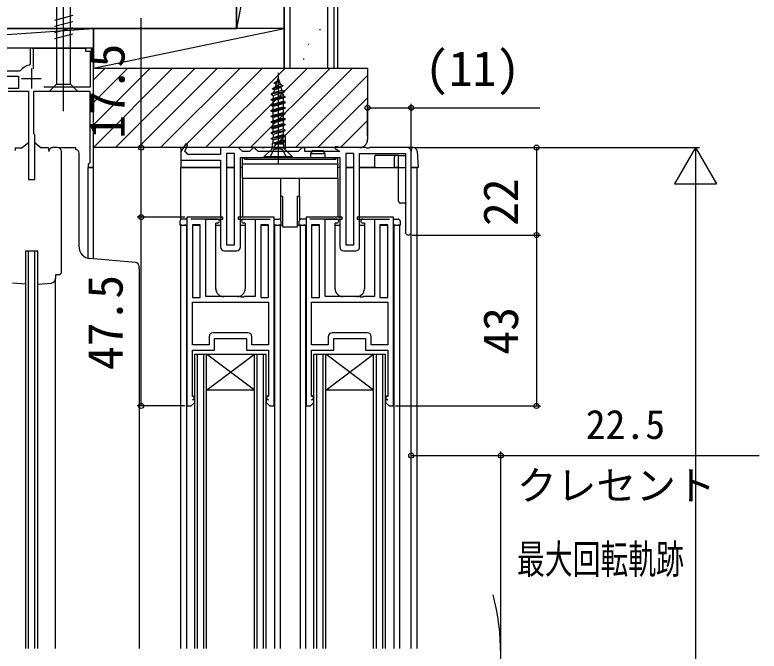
# Model space of a CAD drawing. Units: millimetres, scale not verified. Extents: x -525 to 525, y -780 to 776.
# Drawn here: x -395.8 to -208.5, y 376.9 to 537 of the extents above; entities that cross this region are included whole.
import ezdxf
from ezdxf.enums import TextEntityAlignment as Align

# ---------------------------------------------------------------- set-up
doc = ezdxf.new("R2010")
doc.units = ezdxf.units.MM
doc.header["$LTSCALE"] = 4
for name, color, linetype in [('0-2_YKK_11', 7, 'Continuous'), ('0-3_YKK_12', 2, 'Continuous'), ('0-4_YKK_13', 4, 'Continuous'), ('0-6_YKK_D', 6, 'Continuous'), ('0-8_YSS_K', 3, 'Continuous'), ('0-9_YSS_KE', 3, 'Continuous')]:
    doc.layers.add(name, color=color, linetype=linetype)
doc.styles.add('ＭＳ ゴシック', font='')
doc.styles.get('ＭＳ ゴシック').set_extended_font_data('MS Gothic')

msp = doc.modelspace()

# ---------------------------------------------------------------- linework, layer by layer
at = {"layer": '0-2_YKK_11'}
for p, q in [((-391.6, 523.5), (-391.6, 518.5)), ((-394.1, 521), (-389.1, 521)), ((-385, 503.6), (-386.2, 503.6)), ((-384, 472.4), (-384, 502.6)), ((-296, 482.354), (-296, 502.604)), ((-339, 478.604), (-339, 501.104)), ((-343, 477.604), (-340, 477.604)), ((-313, 477.604), (-310, 477.604)), ((-384.8, 471.6), (-385.5, 471.6)), ((-337.101, 457.004), (-345.901, 457.004)), ((-307.101, 457.004), (-315.901, 457.004))]:
    msp.add_line(p, q, dxfattribs=at)
for points in [[(-397.4, 517.8), (-392.3, 517.8), (-392.3, 495.6), (-390.7, 495.6), (-390.7, 506.801), (-391, 507.101), (-391, 517.8), (-376.9, 517.8), (-376.9, 499.8), (-377.1, 499.6), (-377.3, 499.4), (-377.3, 498.6), (-376, 498.6), (-376, 528.6), (-378, 528.6), (-378, 527.9), (-376.8, 527.9), (-376.8, 518.8), (-388.427, 518.8)], [(-391.1, 523.39), (-391.1, 528.6), (-391.9, 528.6), (-391.9, 524.651), (-392.151, 524.355)], [(-394.399, 522.93), (-394.646, 522.8), (-423.354, 522.8), (-423.601, 522.93)], [(-423.2, 521.6), (-394.8, 521.6), (-394.8, 518.5), (-397.4, 518.5)], [(-297, 503.604), (-306.542, 503.604), (-306.725, 503.484), (-307.275, 503.484), (-307.458, 503.604), (-314, 503.604), (-315.018, 503.905), (-315.227, 503.473), (-314, 502.604), (-322.8, 502.604), (-322.8, 503.604), (-323.5, 503.604), (-324, 503.104), (-324.5, 502.604), (-334.5, 502.604), (-335, 503.104), (-335.5, 503.604), (-335.7, 503.604), (-336.2, 503.104), (-336.7, 502.604), (-338.5, 502.604), (-339, 503.104), (-339.5, 503.604), (-344, 503.604), (-344, 501.904), (-352.2, 501.904), (-352.498, 502.167), (-352.994, 502.604), (-353, 502.604), (-352.31, 504.281), (-352.746, 504.511), (-354, 502.604), (-354, 500.404), (-344, 500.404), (-344, 478.604)], [(-309, 478.604), (-309, 502.104), (-297.5, 502.104), (-297.5, 482.354)], [(-339, 501.104), (-314, 501.104), (-314, 478.604)], [(-351.101, 464.704), (-331.901, 464.704), (-331.901, 454.004), (-336.101, 454.004), (-336.101, 456.004)], [(-346.901, 456.004), (-346.901, 454.004), (-351.101, 454.004), (-351.101, 464.704)], [(-321.101, 464.704), (-301.901, 464.704), (-301.901, 454.004), (-306.101, 454.004), (-306.101, 456.004)], [(-316.901, 456.004), (-316.901, 454.004), (-321.101, 454.004), (-321.101, 464.704)]]:
    msp.add_lwpolyline(points, dxfattribs=at)
for points in [[(-340.5, 479.104), (-340.5, 502.104), (-342.5, 502.104), (-342.5, 479.104)], [(-310.5, 479.104), (-310.5, 502.104), (-312.5, 502.104), (-312.5, 479.104)], [(-352.501, 486.104), (-352.501, 438.604), (-351.401, 438.604), (-350.501, 439.504), (-350.501, 440.104), (-351.101, 440.104), (-350.448, 440.569), (-350.854, 441.139), (-351.101, 440.963), (-351.101, 452.604), (-345.501, 452.604), (-345.501, 455.604), (-337.501, 455.604), (-337.501, 452.604), (-331.901, 452.604), (-331.901, 440.963), (-332.148, 441.139), (-332.554, 440.569), (-331.901, 440.104), (-332.501, 440.104), (-332.501, 439.504), (-331.601, 438.604), (-330.501, 438.604), (-330.501, 486.104), (-331.501, 486.104), (-339.601, 486.104), (-339.601, 485.604), (-335.301, 485.604), (-335.301, 466.104), (-338.042, 466.104), (-338.226, 465.984), (-338.776, 465.984), (-338.959, 466.104), (-347.701, 466.104), (-347.701, 485.604), (-343.401, 485.604), (-343.401, 486.104), (-351.501, 486.104)], [(-322.501, 486.104), (-322.501, 438.604), (-321.401, 438.604), (-320.501, 439.504), (-320.501, 440.104), (-321.101, 440.104), (-320.448, 440.569), (-320.854, 441.139), (-321.101, 440.963), (-321.101, 452.604), (-315.501, 452.604), (-315.501, 455.604), (-307.501, 455.604), (-307.501, 452.604), (-301.901, 452.604), (-301.901, 440.963), (-302.148, 441.139), (-302.554, 440.569), (-301.901, 440.104), (-302.501, 440.104), (-302.501, 439.504), (-301.601, 438.604), (-300.501, 438.604), (-300.501, 486.104), (-301.501, 486.104), (-309.601, 486.104), (-309.601, 485.604), (-305.301, 485.604), (-305.301, 466.104), (-308.042, 466.104), (-308.226, 465.984), (-308.776, 465.984), (-308.959, 466.104), (-317.701, 466.104), (-317.701, 485.604), (-313.401, 485.604), (-313.401, 486.104), (-321.501, 486.104)], [(-349.101, 465.904), (-349.101, 484.204), (-351.101, 484.204), (-351.101, 465.904)], [(-331.901, 465.904), (-331.901, 484.204), (-333.901, 484.204), (-333.901, 465.904)], [(-319.101, 465.904), (-319.101, 484.204), (-321.101, 484.204), (-321.101, 465.904)], [(-301.901, 465.904), (-301.901, 484.204), (-303.901, 484.204), (-303.901, 465.904)]]:
    msp.add_lwpolyline(points, close=True, dxfattribs=at)
for centre, radius, start, end in [((-391.6, 521), 3.4, 99.33243, 145.41921), ((-386.2, 502.6), 1, 89.99998, 180.00002), ((-385, 502.6), 1, 0, 89.99998), ((-297, 502.604), 1, 0.00001, 89.99999), ((-296.75, 482.354), 0.75, 179.99999, 0.00001), ((-343, 478.604), 1, 180.00001, 269.99999), ((-340, 478.604), 1, 270.00001, 359.99999), ((-313, 478.604), 1, 180.00001, 269.99999), ((-310, 478.604), 1, 270.00001, 359.99999), ((-384.8, 472.4), 0.8, 270, 0), ((-345.901, 456.004), 1, 90.00001, 179.99999), ((-337.101, 456.004), 1, 0.00001, 89.99999), ((-315.901, 456.004), 1, 90.00001, 179.99999), ((-307.101, 456.004), 1, 0.00001, 89.99999)]:
    msp.add_arc(centre, radius, start, end, dxfattribs=at)
at = {"layer": '0-3_YKK_12'}
for p, q in [((-391.6, 528.6), (-425.4, 528.6)), ((-391.4, 528.6), (-377.7, 528.6)), ((-376.3, 528.601), (-376, 528.601)), ((-376, 528.301), (-376, 528.601)), ((-384.5, 503.6), (-380.5, 503.6)), ((-380.5, 503.6), (-380.5, 503.102)), ((-376, 498.599), (-377.3, 498.599)), ((-377.3, 475.755), (-377.3, 498.599)), ((-376.6, 498.601), (-376.9, 498.601)), ((-376, 475.608), (-376, 498.9)), ((-354, 485.505), (-354, 498.604)), ((-354, 498.604), (-344, 498.604)), ((-342.5, 498.604), (-340.5, 498.604)), ((-312.5, 498.604), (-310.5, 498.604)), ((-309, 498.604), (-297.5, 498.604)), ((-296, 498.604), (-294.5, 498.604)), ((-296, 377.604), (-296, 498.604)), ((-294.5, 377.604), (-294.5, 498.604)), ((-330.4, 485.615), (-330.4, 485.604)), ((-322.586, 485.612), (-322.586, 485.604)), ((-354.201, 484.104), (-352.501, 484.104)), ((-354, 377.604), (-354, 484.104)), ((-352.6, 484.104), (-352.6, 377.604)), ((-350.901, 484.104), (-349.301, 484.104)), ((-345.201, 484.104), (-344, 484.104)), ((-339, 484.104), (-337.801, 484.104)), ((-333.701, 484.104), (-332.101, 484.104)), ((-330.501, 484.104), (-328.4, 484.104)), ((-330.4, 484.104), (-330.4, 377.604)), ((-329, 484.104), (-329, 377.604)), ((-324.6, 484.104), (-322.501, 484.104)), ((-323.986, 484.104), (-323.986, 377.604)), ((-322.586, 484.104), (-322.586, 377.604)), ((-320.901, 484.104), (-319.301, 484.104)), ((-315.2, 484.104), (-314, 484.104)), ((-309, 484.104), (-307.8, 484.104)), ((-303.701, 484.104), (-302.101, 484.104)), ((-300.501, 484.104), (-298.986, 484.104)), ((-300.4, 484.105), (-300.4, 377.604)), ((-298.986, 484.104), (-298.986, 377.604)), ((-393, 477.6), (-390, 477.6)), ((-393, 377.604), (-393, 477.6)), ((-392.3, 377.604), (-392.3, 477.6)), ((-390.7, 377.604), (-390.7, 477.6)), ((-390, 377.604), (-390, 477.6)), ((-364.5, 473.102), (-364.5, 377.604)), ((-385.5, 377.604), (-385.5, 470.7)), ((-350.5, 451.604), (-332.5, 451.604)), ((-350.5, 377.604), (-350.5, 451.604)), ((-349.8, 377.604), (-349.8, 451.604)), ((-348.2, 377.604), (-348.2, 451.604)), ((-335.5, 442.604), (-347.5, 451.604)), ((-347.5, 377.604), (-347.5, 451.604)), ((-335.5, 377.604), (-335.5, 451.604)), ((-334.8, 377.604), (-334.8, 451.604)), ((-333.2, 377.604), (-333.2, 451.604)), ((-332.5, 377.604), (-332.5, 451.604)), ((-320.5, 451.604), (-302.5, 451.604)), ((-320.5, 377.604), (-320.5, 451.604)), ((-319.8, 377.604), (-319.8, 451.604)), ((-318.2, 377.604), (-318.2, 451.604)), ((-305.5, 442.604), (-317.5, 451.604)), ((-317.5, 377.604), (-317.5, 451.604)), ((-305.5, 377.604), (-305.5, 451.604)), ((-304.8, 377.604), (-304.8, 451.604)), ((-303.2, 377.604), (-303.2, 451.604)), ((-302.5, 377.604), (-302.5, 451.604))]:
    msp.add_line(p, q, dxfattribs=at)
for points in [[(-335.5, 442.604), (-347.5, 442.604), (-335.5, 451.604)], [(-305.5, 442.604), (-317.5, 442.604), (-305.5, 451.604)]]:
    msp.add_lwpolyline(points, dxfattribs=at)
msp.add_arc((-333.5, 376.104), 60, 345.52249, 14.47751, dxfattribs=at)
at = {"layer": '0-4_YKK_13'}
for p, q in [((-383.5, 512.8), (-383.5, 562.8)), ((-385.25, 552.25), (-385.25, 519.55)), ((-381.75, 519.55), (-381.75, 552.25)), ((-381.2, 536.83), (-385.8, 535.597)), ((-381.2, 535.277), (-385.8, 534.044)), ((-381.2, 533.724), (-385.8, 532.492)), ((-381.2, 532.171), (-385.8, 530.939)), ((-329.5, 522.451), (-329.5, 499.316)), ((-387, 517.8), (-385.25, 519.55)), ((-385.25, 519.55), (-381.75, 519.55)), ((-380, 517.8), (-381.75, 519.55)), ((-330.917, 518.504), (-328.297, 519.204)), ((-330.917, 518.404), (-328.297, 519.104)), ((-330.407, 518.139), (-328.807, 518.839)), ((-330.177, 518.889), (-329.037, 519.589)), ((-387, 517.8), (-380, 517.8)), ((-331.25, 517.104), (-327.869, 517.804)), ((-327.869, 517.704), (-331.25, 517.004)), ((-330.74, 516.739), (-328.379, 517.439)), ((-328.26, 516.929), (-328.26, 516.67)), ((-328.26, 516.039), (-328.26, 515.27)), ((-327.75, 516.304), (-327.75, 516.404)), ((-327.75, 514.904), (-327.75, 515.004)), ((-328.26, 514.639), (-328.26, 513.87)), ((-328.26, 513.239), (-328.26, 512.47)), ((-327.75, 513.504), (-327.75, 513.604)), ((-328.26, 511.839), (-328.26, 511.07)), ((-327.75, 512.104), (-327.75, 512.204)), ((-328.26, 510.439), (-328.26, 509.67)), ((-327.75, 510.704), (-327.75, 510.804)), ((-327.75, 509.304), (-327.75, 509.404)), ((-328.26, 509.039), (-328.26, 508.27)), ((-328.26, 507.639), (-328.26, 506.87)), ((-327.75, 507.904), (-327.75, 508.004)), ((-330.74, 505.539), (-328.26, 506.239)), ((-327.75, 506.504), (-327.75, 506.604)), ((-327.75, 506.398), (-327.75, 503.269)), ((-392.364, 504.827), (-393.9, 503.55)), ((-390.636, 504.827), (-389.1, 503.55)), ((-330.9, 504.686), (-327.786, 505.223)), ((-330.74, 504.77), (-328.26, 505.47)), ((-329.622, 504.454), (-328.26, 504.839)), ((-395.7, 503.52), (-395.7, 502.88)), ((-395.67, 503.55), (-393.9, 503.55)), ((-387.33, 503.55), (-389.1, 503.55)), ((-387.3, 503.52), (-387.3, 502.88)), ((-379.6, 478.672), (-379.6, 502.202)), ((-354, 503.604), (-354, 498.604)), ((-333.5, 503.604), (-354, 503.604)), ((-333.5, 503.604), (-333, 503.604)), ((-323.3, 503.604), (-333, 503.604)), ((-331.134, 503.22), (-333, 501.354)), ((-328.1, 503.454), (-330.9, 503.454)), ((-326, 501.354), (-327.866, 503.22)), ((-323.3, 503.604), (-322.8, 503.604)), ((-307.5, 503.604), (-322.8, 503.604)), ((-320.85, 502.904), (-321.35, 502.038)), ((-321.35, 502.038), (-321.35, 501.104)), ((-317.65, 502.038), (-321.35, 502.038)), ((-320.85, 502.904), (-318.15, 502.904)), ((-317.65, 502.038), (-318.15, 502.904)), ((-317.65, 501.104), (-317.65, 502.038)), ((-295.547, 503.604), (-306.5, 503.604)), ((-296, 503.102), (-296, 502.604)), ((-338, 500.904), (-338.5, 500.904)), ((-337.5, 501.104), (-337.5, 500.704)), ((-337.5, 501.104), (-315.5, 501.104)), ((-337.5, 500.704), (-315.5, 500.704)), ((-315.5, 501.104), (-315.5, 500.704)), ((-315, 500.904), (-315, 500.704)), ((-314.5, 500.904), (-315, 500.904)), ((-314.5, 499.404), (-314.5, 500.904)), ((-299.2, 501.604), (-305.08, 501.604)), ((-300.2, 498.604), (-300.2, 501.304)), ((-298.7, 501.604), (-297.5, 501.604)), ((-344, 498.604), (-354, 498.604)), ((-340.5, 498.604), (-342.5, 498.604)), ((-338.5, 498.604), (-339, 498.604)), ((-338.5, 499.158), (-338.5, 499.404)), ((-338.5, 495.904), (-338.5, 499.158)), ((-314.5, 499.404), (-314.5, 499.158)), ((-314.5, 495.904), (-314.5, 499.158)), ((-314, 498.604), (-314.5, 498.604)), ((-310.5, 498.604), (-312.5, 498.604)), ((-305.6, 498.604), (-309, 498.604)), ((-305, 498.604), (-305.3, 498.604)), ((-305, 498.604), (-300.2, 498.604)), ((-299.2, 498.604), (-300.2, 498.604)), ((-295.5, 498.604), (-296, 498.604)), ((-294.799, 498.604), (-295.5, 498.604)), ((-338.5, 495.904), (-328.8, 495.904)), ((-338.5, 495.904), (-338.5, 486.104)), ((-328.8, 495.904), (-324.2, 495.904)), ((-328.8, 491.404), (-328.8, 495.904)), ((-324.2, 495.904), (-314.5, 495.904)), ((-324.2, 495.904), (-324.2, 491.404)), ((-314.5, 495.904), (-314.5, 486.104)), ((-328.8, 491.404), (-328.4, 491.404)), ((-328.4, 491.404), (-328.4, 483.704)), ((-324.6, 491.404), (-324.2, 491.404)), ((-324.6, 483.704), (-324.6, 491.404)), ((-297.5, 489.604), (-298.7, 489.604)), ((-354.201, 484.104), (-354.201, 485.104)), ((-352.501, 485.604), (-353.701, 485.604)), ((-344.776, 485.604), (-351.501, 485.604)), ((-338.226, 485.604), (-331.501, 485.604)), ((-330.501, 485.604), (-329.301, 485.604)), ((-324.2, 484.104), (-324.2, 485.104)), ((-322.501, 485.604), (-323.7, 485.604)), ((-314.775, 485.604), (-321.501, 485.604)), ((-308.225, 485.604), (-301.501, 485.604)), ((-300.501, 485.604), (-299.3, 485.604)), ((-353.701, 484.104), (-354.201, 484.104)), ((-353.701, 484.104), (-353.101, 484.104)), ((-352.501, 484.104), (-353.101, 484.104)), ((-344.776, 484.604), (-345.201, 484.604)), ((-345.201, 468.104), (-345.201, 484.604)), ((-337.801, 484.604), (-338.226, 484.604)), ((-337.801, 484.604), (-337.801, 468.104)), ((-329.901, 484.104), (-330.501, 484.104)), ((-329.901, 484.104), (-329.301, 484.104)), ((-328.4, 483.704), (-324.6, 483.704)), ((-323.7, 484.104), (-324.2, 484.104)), ((-323.7, 484.104), (-323.1, 484.104)), ((-322.501, 484.104), (-323.1, 484.104)), ((-314.775, 484.604), (-315.2, 484.604)), ((-315.2, 468.104), (-315.2, 484.604)), ((-307.8, 484.604), (-308.225, 484.604)), ((-307.8, 484.604), (-307.8, 468.104)), ((-299.9, 484.104), (-300.501, 484.104)), ((-299.9, 484.104), (-299.3, 484.104)), ((-365.413, 474.682), (-376.861, 475.683)), ((-364.5, 473.102), (-364.5, 473.686)), ((-385.5, 471.6), (-385.5, 470.7)), ((-393, 469.246), (-396.391, 469.503)), ((-390, 469.246), (-386.609, 469.503)), ((-339.801, 466.104), (-343.201, 466.104)), ((-309.8, 466.104), (-313.2, 466.104))]:
    msp.add_line(p, q, dxfattribs=at)
for points in [[(-330.632, 517.4), (-330.407, 518.139), (-330.917, 518.404), (-330.917, 518.504), (-330.177, 518.889), (-329.5, 521.104), (-329.037, 519.589), (-328.297, 519.204), (-328.297, 519.104), (-328.807, 518.839), (-328.547, 517.989), (-330.74, 517.37), (-331.25, 517.104), (-331.25, 517.004), (-330.74, 516.739), (-330.74, 515.97)], [(-329.979, 519.539), (-330.489, 519.804), (-330.489, 519.904), (-329.749, 520.289)], [(-328.295, 517.163), (-328.379, 517.439), (-327.869, 517.704), (-327.869, 517.804), (-328.547, 517.989)], [(-330.74, 514.57), (-330.74, 515.339), (-331.25, 515.604), (-331.25, 515.704), (-330.74, 515.97), (-328.26, 516.67), (-327.75, 516.404), (-331.25, 515.704)], [(-331.25, 515.604), (-327.75, 516.304), (-328.26, 516.039), (-330.74, 515.339)], [(-330.74, 513.17), (-330.74, 513.939), (-331.25, 514.204), (-331.25, 514.304), (-330.74, 514.57), (-328.26, 515.27), (-327.75, 515.004), (-331.25, 514.304)], [(-331.25, 514.204), (-327.75, 514.904), (-328.26, 514.639), (-330.74, 513.939)], [(-330.74, 511.77), (-330.74, 512.539), (-331.25, 512.804), (-331.25, 512.904), (-330.74, 513.17), (-328.26, 513.87), (-327.75, 513.604), (-331.25, 512.904)], [(-331.25, 512.804), (-327.75, 513.504), (-328.26, 513.239), (-330.74, 512.539)], [(-330.74, 510.37), (-330.74, 511.139), (-331.25, 511.404), (-331.25, 511.504), (-330.74, 511.77), (-328.26, 512.47), (-327.75, 512.204), (-331.25, 511.504)], [(-331.25, 511.404), (-327.75, 512.104), (-328.26, 511.839), (-330.74, 511.139)], [(-330.74, 508.97), (-330.74, 509.739), (-331.25, 510.004), (-331.25, 510.104), (-330.74, 510.37), (-328.26, 511.07), (-327.75, 510.804), (-331.25, 510.104)], [(-331.25, 510.004), (-327.75, 510.704), (-328.26, 510.439), (-330.74, 509.739)], [(-330.74, 507.57), (-330.74, 508.339), (-331.25, 508.604), (-331.25, 508.704), (-330.74, 508.97), (-328.26, 509.67), (-327.75, 509.404), (-331.25, 508.704)], [(-331.25, 508.604), (-327.75, 509.304), (-328.26, 509.039), (-330.74, 508.339)], [(-330.74, 506.939), (-328.26, 507.639), (-327.75, 507.904), (-331.25, 507.204), (-331.25, 507.304), (-327.75, 508.004), (-328.26, 508.27), (-330.74, 507.57), (-331.25, 507.304)], [(-331.25, 507.204), (-330.74, 506.939), (-330.74, 506.17)], [(-330.9, 503.786), (-330.9, 504.686), (-330.74, 504.77), (-330.74, 505.539), (-331.25, 505.804), (-331.25, 505.904), (-330.74, 506.17), (-328.26, 506.87), (-327.75, 506.604), (-331.25, 505.904)], [(-327.855, 505.05), (-327.786, 505.223), (-328.26, 505.47), (-328.26, 506.239), (-327.75, 506.504), (-331.25, 505.804)], [(-328.1, 503.786), (-328.1, 504.362), (-328.26, 504.454), (-330.44, 504.454), (-327.855, 505.05), (-328.26, 504.839), (-328.26, 504.454)], [(-327.4, 501.104), (-328.355, 503.02), (-329.5, 503.305), (-330.645, 503.02), (-331.6, 501.104)], [(-294.548, 502.665), (-294.3, 498.604), (-294.799, 498.604)], [(-314.5, 499.404), (-338.5, 499.404), (-338.5, 500.904)], [(-338, 500.904), (-338, 500.704), (-315, 500.704)], [(-305.3, 501.304), (-305.3, 498.604), (-305.6, 498.604)], [(-299.2, 490.104), (-299.2, 501.604), (-298.7, 501.604)], [(-328.8, 491.404), (-328.9, 491.404), (-328.9, 485.403)], [(-324.2, 491.404), (-324.1, 491.404), (-324.1, 485.404)], [(-328.801, 485.104), (-328.801, 484.104), (-329.301, 484.104)], [(-298.8, 485.104), (-298.8, 484.104), (-299.3, 484.104)]]:
    msp.add_lwpolyline(points, dxfattribs=at)
msp.add_lwpolyline([(-326, 501.354), (-326, 501.104), (-333, 501.104), (-333, 501.354)], close=True, dxfattribs=at)
for centre, radius, start, end in [((-329.06, 516.929), 0.8, 359.99998, 16.99998), ((-392.3, 504.75), 0.1, 90.00208, 129.73588), ((-390.7, 504.75), 0.1, 50.26412, 90.03419), ((-331.7, 503.786), 0.8, 314.99999, 359.99998), ((-327.3, 503.786), 0.8, 180, 224.99999), ((-395.67, 503.52), 0.03, 90, 180), ((-387.33, 503.52), 0.03, 0, 90), ((-380.5, 502.202), 0.9, 0, 90), ((-295.5, 503.102), 0.5, 84.66158, 180), ((-295.547, 502.604), 1, 84.66158, 90), ((-295.547, 502.604), 1, 3.5, 84.66158), ((-305, 501.304), 0.3, 90, 180), ((-299.9, 501.304), 0.3, 90, 180), ((-298.7, 490.104), 0.5, 180, 270), ((-353.701, 485.104), 0.5, 90, 180), ((-344.776, 485.104), 0.5, 0, 90), ((-344.776, 485.104), 0.5, 270, 0), ((-338.226, 485.104), 0.5, 90, 180), ((-338.226, 485.104), 0.5, 180, 270), ((-329.301, 485.104), 0.5, 0, 90), ((-323.7, 485.104), 0.5, 90, 180), ((-314.775, 485.104), 0.5, 0, 90), ((-314.775, 485.104), 0.5, 270, 0), ((-308.225, 485.104), 0.5, 90, 180), ((-308.225, 485.104), 0.5, 180, 270), ((-299.3, 485.104), 0.5, 0, 90), ((-376.6, 478.672), 3, 180, 265.00191), ((-365.5, 473.686), 1, 0, 85.00371), ((-386.7, 470.7), 1.2, 274.34811, 0), ((-343.201, 468.104), 2, 180, 270), ((-339.801, 468.104), 2, 270, 0), ((-313.2, 468.104), 2, 180, 270), ((-309.8, 468.104), 2, 270, 0)]:
    msp.add_arc(centre, radius, start, end, dxfattribs=at)
at = {"layer": '0-6_YKK_D'}
for p, q in [((-307, 506.6), (-307, 514.604)), ((-296, 503.604), (-296, 514.604)), ((-295, 503.604), (-223.5, 503.604)), ((-293.5, 503.604), (-263.5, 503.604)), ((-264.5, 503.604), (-264.5, 481.604)), ((-224.5, 503.604), (-229.75, 494.511)), ((-224.5, 503.604), (-219.25, 494.511)), ((-224.5, 503.604), (-224.5, 485.418)), ((-229.75, 494.511), (-219.25, 494.511)), ((-224.5, 493.104), (-224.5, 259.109)), ((-353.001, 486.104), (-365, 486.104)), ((-353.001, 486.104), (-365, 486.104)), ((-364, 438.604), (-364, 486.104)), ((-295.75, 481.604), (-263.5, 481.604)), ((-295.75, 481.604), (-263.5, 481.604)), ((-264.5, 481.604), (-264.5, 438.604)), ((-353.006, 438.604), (-365, 438.604)), ((-299.984, 438.604), (-263.5, 438.604)), ((-273.5, 377.104), (-273.5, 427.104))]:
    msp.add_line(p, q, dxfattribs=at)
for points in [[(-364, 486.104), (-364, 503.604), (-364, 536.154)], [(-307, 513.604), (-296, 513.604), (-263.655, 513.604)], [(-296, 426.104), (-273.5, 426.104), (-208.493, 426.104)]]:
    msp.add_lwpolyline(points, dxfattribs=at)
for centre in [(-307, 513.604), (-296, 513.604), (-364, 503.604), (-264.5, 503.604), (-364, 486.104), (-364, 486.104), (-264.5, 481.604), (-264.5, 481.604), (-364, 438.604), (-264.5, 438.604), (-296, 426.104), (-273.5, 426.104)]:
    msp.add_circle(centre, 0.637, dxfattribs=at)
at = {"layer": '0-8_YSS_K'}
for p, q in [((-326.5, 523.6), (-326.5, 625.949)), ((-317, 523.6), (-317, 625.949)), ((-314.5, 523.6), (-314.5, 625.949)), ((-340, 593.6), (-340, 533.6)), ((-328, 593.6), (-340, 533.6)), ((-328, 533.6), (-328, 593.6)), ((-376, 533.6), (-445, 533.6)), ((-445, 528.6), (-376, 533.6)), ((-376, 528.6), (-376, 533.6)), ((-328, 533.6), (-340, 533.6)), ((-319.091, 533.355), (-318.891, 533.355)), ((-321.962, 529.586), (-321.762, 529.586)), ((-323.188, 525.906), (-322.988, 525.906)), ((-376, 503.654), (-356.054, 523.6)), ((-376, 509.311), (-361.711, 523.6)), ((-376, 514.967), (-367.368, 523.6)), ((-376, 520.624), (-373.024, 523.6)), ((-376, 523.6), (-328, 523.6)), ((-370.397, 503.6), (-350.397, 523.6)), ((-364.74, 503.6), (-344.74, 523.6)), ((-359.083, 503.6), (-339.083, 523.6)), ((-353.426, 503.6), (-333.426, 523.6)), ((-347.77, 503.6), (-327.77, 523.6)), ((-342.113, 503.6), (-322.113, 523.6)), ((-336.456, 503.6), (-316.456, 523.6)), ((-330.799, 503.6), (-310.799, 523.6)), ((-325.142, 503.6), (-307, 521.742)), ((-319.485, 503.6), (-307, 516.085)), ((-313.828, 503.6), (-307, 510.428))]:
    msp.add_line(p, q, dxfattribs=at)
for points in [[(-376, 528.6), (-445, 528.6), (-445, 533.6)], [(-376, 533.6), (-376, 523.6), (-328, 533.6)], [(-328, 523.6), (-328, 533.6), (-376, 533.6)]]:
    msp.add_lwpolyline(points, dxfattribs=at)
at = {"layer": '0-9_YSS_KE'}
for p, q in [((-328, 625.949), (-328, 523.6)), ((-315.5, 625.949), (-315.5, 523.6)), ((-328, 523.6), (-315.5, 523.6))]:
    msp.add_line(p, q, dxfattribs=at)
msp.add_lwpolyline([(-340, 533.6), (-340, 578.6), (-445, 578.6), (-445, 533.6)], close=True, dxfattribs=at)
for points in [[(-376, 523.6), (-307, 523.6), (-307, 505.6)], [(-309, 503.6), (-376, 503.6), (-376, 523.6)]]:
    msp.add_lwpolyline(points, dxfattribs=at)
msp.add_arc((-309, 505.6), 2, 270.00002, 0, dxfattribs=at)

# ---------------------------------------------------------------- texts
at = {"layer": '0-6_YKK_D', "style": 'ＭＳ ゴシック'}
for s, p in [('17.5', (-365.5, 505.813)), ('22', (-266.5, 483.877)), ('47.5', (-366, 447.627)), ('43', (-266.5, 451.513))]:
    msp.add_text(s, height=8.798, rotation=90, dxfattribs=at).set_placement(p, align=Align.BOTTOM_LEFT)
for s, height, p in [('(11)', 8.798, (-292.564, 516.468)), ('22.5', 7.331, (-252.108, 428.104)), ('クレセント', 7.331, (-269.438, 412.741))]:
    msp.add_text(s, height=height, dxfattribs=at).set_placement(p, align=Align.BOTTOM_LEFT)
at = {"layer": '0-6_YKK_D', "style": 'ＭＳ ゴシック', "width": 0.7}
msp.add_text('最大回転軌跡', height=7.331, dxfattribs=at).set_placement((-269.414, 394.199), align=Align.BOTTOM_LEFT)

doc.saveas('drawing.dxf')
